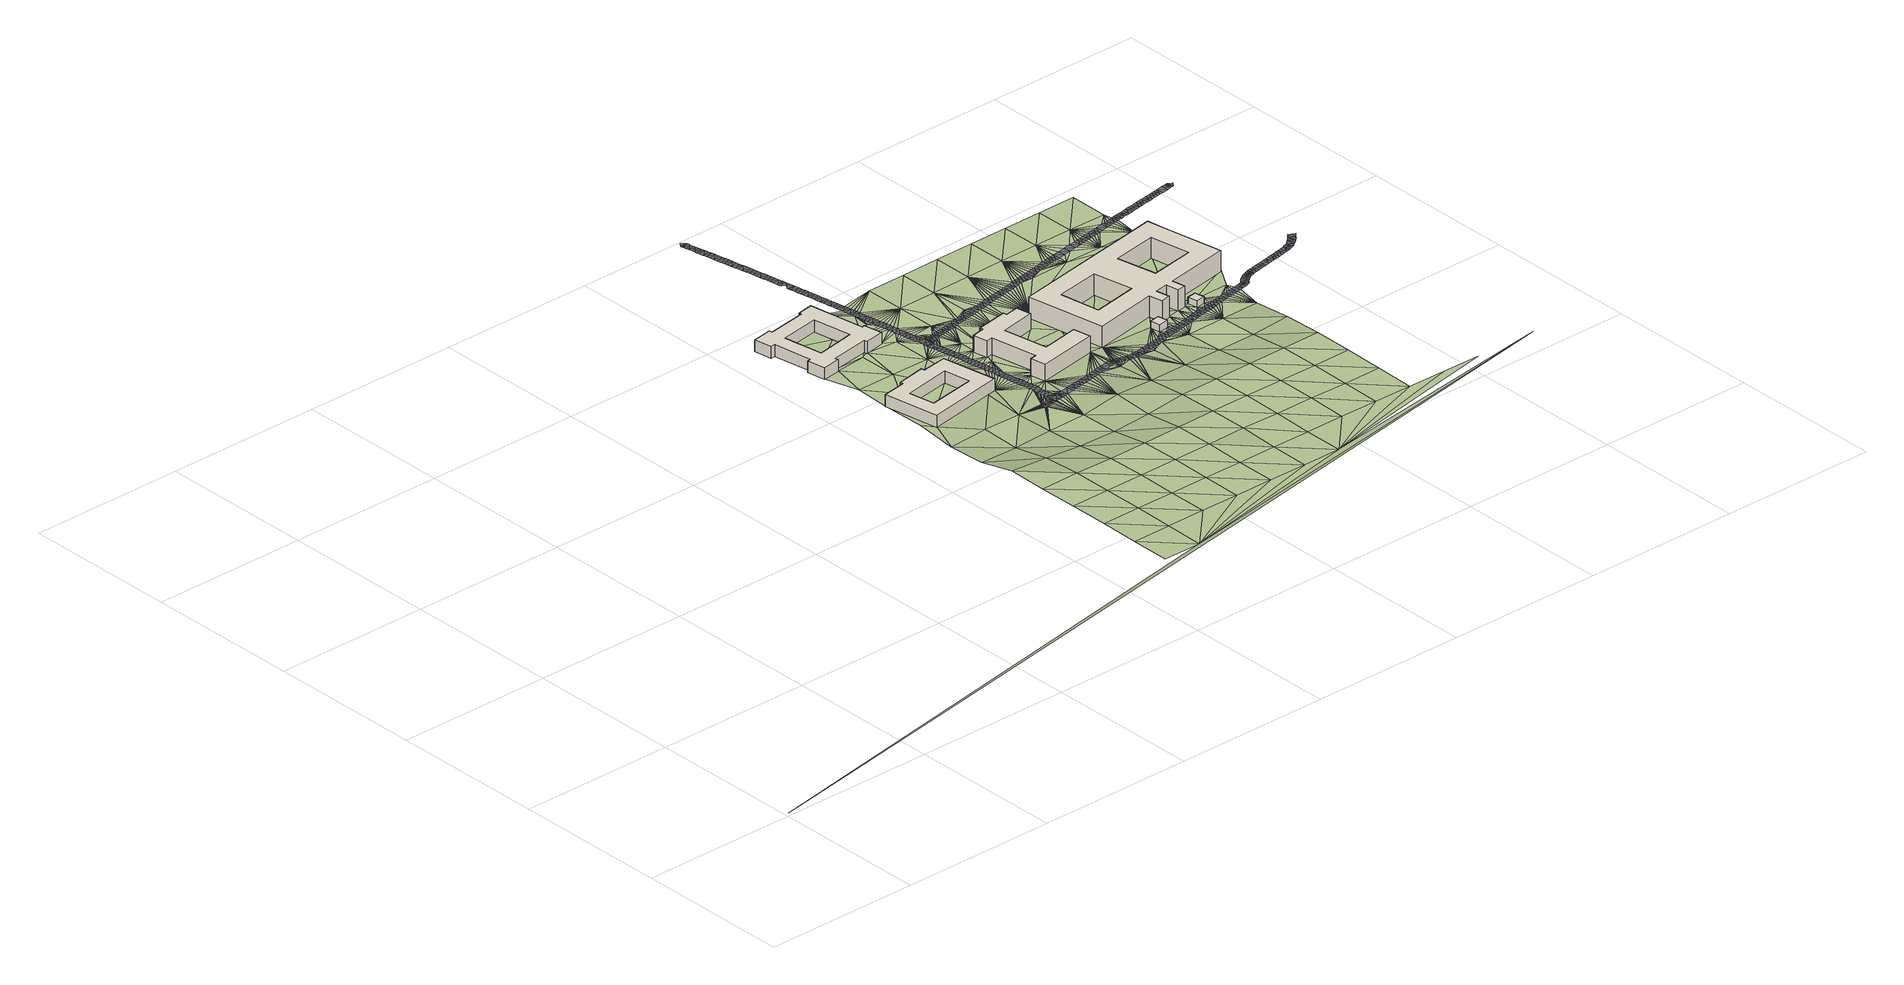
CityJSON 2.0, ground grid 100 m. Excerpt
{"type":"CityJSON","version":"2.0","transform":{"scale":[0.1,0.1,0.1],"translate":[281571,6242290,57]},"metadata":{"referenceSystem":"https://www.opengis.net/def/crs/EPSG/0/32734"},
"CityObjects":{
"building1":{"type":"Building","attributes":{"osm_address":"Post Graduate Residence Bellville 7530 Cape Town","osm_building":"dormitory","osm_building:levels":"2","osm_residential":"university","osm_type":"multipolygon","ground_height":60.79,"building_height":6.9,"roof_height":67.69,"plus_code":"4FRW3J8R+39J"},"geometry":[{"type":"Solid","lod":"1","boundaries":[[[[0,1,2,3]],[[1,4,5,2]],[[4,6,7,5]],[[6,8,9,7]],[[8,10,11,9]],[[10,12,13,11]],[[12,14,15,13]],[[14,0,3,15]],[[16,17,18,19]],[[17,20,21,18]],[[20,22,23,21]],[[22,16,19,23]],[[3,2,5,7,9,11,13,15],[19,18,21,23]],[[14,12,10,8,6,4,1,0],[22,20,17,16]]]]}]},
"building2":{"type":"Building","attributes":{"osm_address":"Heros House Residence Bellville 7530 Cape Town","osm_building":"dormitory","osm_building:levels":"2","osm_residential":"university","osm_type":"multipolygon","ground_height":61.1,"building_height":6.9,"roof_height":68,"plus_code":"4FRW3J8R+97Q"},"geometry":[{"type":"Solid","lod":"1","boundaries":[[[[24,25,26,27]],[[25,28,29,26]],[[28,30,31,29]],[[30,32,33,31]],[[32,34,35,33]],[[34,36,37,35]],[[36,38,39,37]],[[38,40,41,39]],[[40,42,43,41]],[[42,44,45,43]],[[44,46,47,45]],[[46,48,49,47]],[[48,50,51,49]],[[50,52,53,51]],[[52,54,55,53]],[[54,56,57,55]],[[56,58,59,57]],[[58,24,27,59]],[[60,61,62,63]],[[61,64,65,62]],[[64,66,67,65]],[[66,60,63,67]],[[27,26,29,31,33,35,37,39,41,43,45,47,49,51,53,55,57,59],[63,62,65,67]],[[58,56,54,52,50,48,46,44,42,40,38,36,34,32,30,28,25,24],[66,64,61,60]]]]}]},
"building3":{"type":"Building","attributes":{"osm_address":"Anglo Residence Bellville 7530 Cape Town","osm_building":"dormitory","osm_building:levels":"3","osm_residential":"university","ground_height":60.95,"building_height":9.7,"roof_height":70.65,"plus_code":"4FRW3J8R+3GW"},"geometry":[{"type":"Solid","lod":"1","boundaries":[[[[68,69,70,71]],[[69,72,73,70]],[[72,74,75,73]],[[74,76,77,75]],[[76,78,79,77]],[[78,80,81,79]],[[80,82,83,81]],[[82,84,85,83]],[[84,86,87,85]],[[86,88,89,87]],[[88,90,91,89]],[[90,92,93,91]],[[92,94,95,93]],[[94,96,97,95]],[[96,98,99,97]],[[98,68,71,99]],[[71,70,73,75,77,79,81,83,85,87,89,91,93,95,97,99]],[[98,96,94,92,90,88,86,84,82,80,78,76,74,72,69,68]]]]}]},
"building4":{"type":"Building","attributes":{"osm_building":"yes","osm_building:levels":"1","ground_height":61.16,"building_height":4.1,"roof_height":65.26,"plus_code":"4FRW3J7R+XVM"},"geometry":[{"type":"Solid","lod":"1","boundaries":[[[[100,101,102,103]],[[101,104,105,102]],[[104,106,107,105]],[[106,100,103,107]],[[103,102,105,107]],[[106,104,101,100]]]]}]},
"building5":{"type":"Building","attributes":{"osm_address":"Freedom Square Residence Bellville 7530 Cape Town","osm_building":"dormitory","osm_building:levels":"4","osm_residential":"university","osm_type":"multipolygon","ground_height":61.73,"building_height":12.5,"roof_height":74.23,"plus_code":"4FRW3J8R+4WF"},"geometry":[{"type":"Solid","lod":"1","boundaries":[[[[108,109,110,111]],[[109,112,113,110]],[[112,114,115,113]],[[114,116,117,115]],[[116,118,119,117]],[[118,120,121,119]],[[120,122,123,121]],[[122,124,125,123]],[[124,126,127,125]],[[126,128,129,127]],[[128,130,131,129]],[[130,132,133,131]],[[132,108,111,133]],[[134,135,136,137]],[[135,138,139,136]],[[138,140,141,139]],[[140,134,137,141]],[[142,143,144,145]],[[143,146,147,144]],[[146,148,149,147]],[[148,142,145,149]],[[111,110,113,115,117,119,121,123,125,127,129,131,133],[137,136,139,141],[145,144,147,149]],[[132,130,128,126,124,122,120,118,116,114,112,109,108],[140,138,135,134],[148,146,143,142]]]]}]},
"building6":{"type":"Building","attributes":{"osm_building":"yes","osm_building:levels":"1","ground_height":61.37,"building_height":4.1,"roof_height":65.47,"plus_code":"4FRW3J8V+222"},"geometry":[{"type":"Solid","lod":"1","boundaries":[[[[150,151,152,153]],[[151,154,155,152]],[[154,156,157,155]],[[156,150,153,157]],[[153,152,155,157]],[[156,154,151,150]]]]}]},
"terrain1":{"type":"TINRelief","geometry":[{"type":"CompositeSurface","lod":"1","boundaries":[[[158,159,160]],[[161,162,158]],[[163,164,161]],[[163,161,158]],[[164,165,166]],[[165,164,163]],[[166,167,168]],[[167,166,165]],[[163,158,169]],[[170,171,168]],[[163,169,165]],[[170,168,167]],[[172,171,173]],[[167,165,174]],[[173,171,170]],[[174,165,169]],[[158,175,169]],[[176,177,172]],[[170,167,178]],[[179,177,180]],[[176,172,173]],[[178,167,174]],[[179,180,181]],[[180,177,182]],[[170,183,173]],[[182,177,176]],[[174,169,175]],[[170,178,183]],[[175,158,184]],[[185,176,173]],[[186,178,174]],[[187,181,188]],[[173,183,185]],[[189,188,181]],[[186,174,175]],[[190,191,187]],[[178,192,183]],[[176,193,182]],[[182,194,180]],[[176,185,195]],[[196,187,188]],[[178,186,192]],[[197,198,199]],[[190,187,196]],[[158,200,184]],[[193,176,195]],[[201,185,183]],[[186,175,184]],[[192,201,183]],[[202,190,203]],[[204,205,206]],[[207,196,188]],[[6,180,194]],[[197,22,198]],[[193,194,182]],[[185,208,195]],[[196,203,190]],[[209,210,211]],[[212,192,186]],[[208,185,201]],[[202,203,213]],[[186,184,212]],[[214,193,195]],[[200,158,215]],[[209,211,216]],[[196,217,203]],[[192,218,201]],[[210,209,219]],[[220,214,195]],[[221,220,195]],[[222,221,195]],[[208,223,195]],[[224,222,195]],[[225,224,195]],[[226,207,227]],[[228,225,195]],[[193,6,194]],[[228,195,229]],[[230,196,207]],[[195,223,229]],[[193,231,232]],[[193,233,231]],[[234,193,232]],[[193,235,233]],[[236,235,193]],[[234,237,193]],[[193,214,236]],[[238,193,237]],[[193,238,239]],[[218,192,212]],[[240,193,239]],[[217,213,203]],[[193,240,241]],[[193,241,242]],[[193,242,243]],[[193,243,244]],[[193,244,245]],[[193,245,246]],[[193,246,247]],[[247,248,193]],[[196,230,217]],[[193,249,6]],[[201,250,208]],[[248,251,193]],[[209,216,219]],[[230,207,226]],[[223,252,229]],[[212,184,200]],[[223,253,252]],[[223,254,253]],[[255,254,223]],[[250,201,218]],[[223,256,255]],[[251,249,193]],[[257,256,223]],[[258,251,248]],[[259,260,258]],[[261,262,259]],[[257,223,263]],[[262,261,264]],[[223,265,263]],[[266,267,264]],[[268,226,6]],[[208,269,223]],[[270,265,223]],[[230,271,217]],[[272,217,271]],[[273,267,266]],[[274,6,249]],[[259,262,260]],[[275,270,223]],[[260,251,258]],[[276,6,274]],[[6,276,277]],[[262,264,267]],[[6,277,278]],[[279,273,280]],[[6,278,281]],[[6,281,282]],[[283,218,212]],[[282,284,6]],[[267,273,279]],[[284,285,6]],[[286,287,280]],[[288,6,285]],[[280,287,279]],[[289,6,288]],[[286,290,287]],[[269,208,250]],[[291,6,289]],[[292,275,223]],[[291,293,6]],[[293,268,6]],[[230,226,294]],[[295,292,223]],[[226,268,296]],[[226,296,297]],[[212,200,283]],[[226,297,298]],[[298,299,226]],[[300,226,299]],[[301,295,223]],[[302,226,300]],[[302,303,226]],[[226,303,304]],[[304,305,226]],[[305,294,226]],[[306,307,308]],[[309,310,311]],[[312,310,309]],[[271,230,313]],[[314,308,272]],[[294,315,230]],[[230,315,316]],[[317,312,309]],[[230,316,318]],[[319,230,318]],[[319,320,230]],[[218,321,250]],[[322,323,312]],[[271,324,272]],[[320,325,230]],[[323,322,326]],[[327,230,325]],[[301,223,328]],[[313,230,327]],[[312,317,322]],[[329,330,307]],[[328,223,269]],[[331,332,333]],[[332,334,333]],[[90,335,326]],[[336,335,90]],[[90,337,336]],[[337,90,338]],[[324,339,272]],[[326,322,90]],[[338,88,340]],[[314,272,339]],[[271,313,341]],[[88,331,340]],[[283,321,218]],[[271,341,342]],[[343,271,342]],[[332,331,88]],[[306,308,344]],[[307,306,329]],[[343,345,271]],[[308,314,346]],[[88,347,334]],[[334,332,88]],[[345,348,271]],[[346,349,308]],[[88,350,347]],[[348,351,271]],[[344,308,349]],[[271,351,352]],[[271,352,324]],[[353,354,355]],[[356,355,354]],[[88,338,90]],[[357,356,354]],[[358,357,354]],[[350,86,359]],[[354,360,358]],[[359,86,353]],[[354,361,360]],[[322,362,90]],[[330,329,363]],[[330,363,364]],[[365,301,328]],[[330,364,366]],[[367,368,361]],[[250,369,269]],[[370,330,366]],[[367,371,368]],[[371,367,372]],[[350,88,86]],[[354,353,86]],[[373,372,374]],[[375,306,344]],[[376,90,362]],[[377,373,374]],[[375,378,306]],[[374,379,377]],[[354,367,361]],[[306,378,380]],[[374,381,379]],[[380,382,306]],[[383,306,382]],[[384,385,386]],[[386,387,388]],[[383,389,306]],[[365,328,390]],[[329,306,389]],[[388,384,386]],[[283,200,215]],[[387,391,392]],[[393,394,395]],[[396,90,376]],[[397,398,381]],[[399,400,391]],[[393,395,401]],[[402,398,397]],[[387,392,388]],[[372,367,374]],[[397,403,402]],[[321,369,250]],[[403,397,404]],[[405,406,393]],[[397,399,404]],[[405,393,401]],[[390,328,407]],[[400,392,391]],[[408,406,409]],[[410,90,396]],[[374,397,381]],[[405,409,406]],[[411,412,408]],[[400,399,413]],[[367,354,414]],[[86,414,354]],[[407,328,415]],[[90,410,416]],[[413,399,397]],[[408,409,411]],[[417,328,269]],[[418,90,416]],[[419,415,328]],[[420,421,412]],[[420,422,421]],[[420,423,422]],[[423,420,424]],[[420,425,424]],[[426,413,397]],[[427,90,418]],[[412,411,420]],[[415,419,428]],[[429,321,283]],[[328,430,419]],[[374,431,397]],[[397,432,426]],[[369,417,269]],[[427,433,90]],[[434,428,419]],[[435,436,425]],[[435,437,436]],[[438,437,435]],[[439,432,397]],[[440,420,411]],[[441,438,435]],[[328,442,430]],[[431,374,443]],[[435,444,441]],[[444,435,445]],[[446,445,435]],[[446,435,447]],[[419,430,434]],[[448,447,435]],[[429,283,215]],[[449,448,435]],[[420,440,450]],[[451,439,397]],[[449,435,452]],[[442,328,453]],[[420,450,454]],[[397,455,451]],[[425,420,435]],[[456,453,328]],[[457,397,431]],[[452,458,459]],[[420,454,460]],[[397,461,455]],[[462,459,458]],[[462,458,463]],[[458,464,463]],[[464,458,465]],[[465,458,466]],[[369,321,467]],[[468,420,460]],[[461,397,457]],[[469,328,417]],[[469,456,328]],[[468,470,420]],[[471,90,433]],[[472,420,470]],[[467,321,429]],[[431,473,457]],[[474,475,476]],[[458,452,435]],[[477,420,472]],[[478,420,477]],[[435,420,479]],[[480,417,369]],[[473,431,481]],[[478,479,420]],[[482,456,469]],[[483,471,433]],[[471,483,484]],[[480,369,467]],[[475,485,476]],[[481,431,486]],[[487,473,481]],[[484,488,471]],[[482,489,490]],[[429,215,491]],[[158,160,215]],[[489,482,469]],[[487,481,492]],[[493,474,476]],[[494,471,488]],[[495,490,489]],[[481,496,492]],[[497,469,417]],[[471,494,498]],[[496,481,499]],[[489,500,495]],[[501,435,479]],[[429,491,467]],[[499,481,502]],[[471,498,503]],[[497,417,480]],[[504,505,506]],[[489,507,500]],[[502,481,508]],[[509,489,469]],[[479,505,501]],[[510,507,489]],[[435,511,458]],[[504,506,512]],[[503,513,471]],[[508,481,514]],[[489,515,510]],[[516,515,489]],[[481,486,517]],[[518,471,513]],[[471,518,519]],[[504,512,520]],[[471,519,521]],[[517,486,522]],[[523,516,489]],[[524,514,481]],[[476,485,525]],[[489,526,523]],[[493,476,525]],[[527,504,520]],[[528,509,469]],[[501,505,504]],[[529,524,481]],[[526,489,530]],[[481,517,529]],[[531,485,471]],[[480,467,532]],[[528,469,533]],[[527,534,504]],[[530,489,535]],[[521,114,471]],[[489,509,535]],[[521,536,114]],[[537,469,497]],[[538,533,469]],[[114,536,539]],[[501,511,435]],[[539,540,114]],[[540,541,114]],[[114,531,471]],[[541,542,114]],[[543,504,534]],[[537,538,469]],[[114,542,544]],[[532,467,491]],[[531,525,485]],[[545,504,543]],[[546,114,544]],[[215,547,491]],[[501,504,545]],[[517,548,529]],[[546,549,114]],[[114,525,531]],[[493,550,517]],[[548,517,551]],[[549,552,114]],[[497,480,553]],[[493,525,550]],[[554,501,545]],[[555,551,517]],[[552,556,114]],[[114,550,525]],[[537,557,538]],[[558,501,554]],[[552,559,556]],[[556,560,114]],[[537,561,557]],[[562,555,517]],[[517,550,562]],[[553,480,532]],[[558,563,501]],[[564,561,537]],[[560,565,114]],[[566,114,565]],[[555,562,567]],[[537,568,564]],[[564,568,569]],[[566,570,114]],[[537,497,571]],[[568,572,569]],[[567,562,573]],[[574,114,570]],[[572,568,575]],[[532,491,547]],[[562,576,573]],[[501,563,577]],[[571,497,553]],[[578,575,568]],[[579,576,562]],[[568,537,580]],[[501,581,511]],[[568,582,578]],[[547,215,583]],[[562,584,579]],[[577,563,585]],[[568,586,582]],[[114,574,587]],[[584,562,588]],[[577,585,589]],[[590,586,568]],[[588,562,591]],[[592,577,589]],[[553,532,593]],[[568,580,590]],[[594,537,571]],[[595,591,562]],[[580,537,594]],[[581,501,577]],[[596,597,598]],[[592,599,577]],[[562,600,595]],[[599,601,577]],[[532,547,593]],[[587,574,602]],[[603,600,562]],[[601,604,577]],[[587,602,605]],[[562,606,603]],[[607,114,587]],[[608,577,604]],[[587,605,609]],[[553,610,571]],[[611,606,562]],[[608,612,577]],[[609,613,587]],[[612,614,577]],[[615,597,596]],[[104,613,616]],[[617,618,580]],[[553,593,610]],[[619,611,562]],[[577,614,620]],[[587,613,104]],[[594,617,580]],[[616,621,104]],[[617,622,618]],[[623,598,597]],[[583,215,624]],[[625,104,621]],[[617,626,622]],[[627,594,571]],[[628,626,617]],[[629,104,625]],[[617,630,628]],[[593,547,583]],[[629,625,631]],[[632,577,620]],[[610,627,571]],[[617,633,630]],[[631,634,629]],[[587,635,607]],[[636,611,619]],[[577,637,581]],[[617,638,633]],[[634,639,629]],[[635,629,640]],[[623,597,615]],[[641,632,620]],[[640,629,639]],[[642,619,562]],[[636,619,643]],[[644,638,617]],[[594,645,617]],[[607,635,640]],[[632,641,646]],[[647,643,619]],[[648,644,617]],[[639,649,640]],[[632,646,650]],[[651,562,550]],[[652,610,593]],[[653,647,619]],[[648,617,654]],[[627,645,594]],[[649,655,640]],[[637,577,632]],[[632,650,656]],[[657,654,617]],[[619,658,653]],[[655,649,659]],[[656,660,632]],[[652,593,583]],[[661,658,619]],[[215,662,624]],[[663,655,659]],[[632,660,664]],[[665,661,619]],[[655,663,666]],[[632,664,667]],[[657,617,668]],[[669,627,610]],[[655,670,671]],[[667,672,632]],[[645,668,617]],[[655,666,670]],[[672,673,632]],[[666,674,670]],[[669,610,652]],[[642,665,619]],[[671,670,675]],[[673,676,632]],[[657,668,677]],[[678,670,674]],[[679,632,676]],[[680,677,668]],[[670,678,681]],[[682,645,627]],[[680,668,683]],[[684,665,642]],[[685,670,681]],[[683,668,686]],[[642,687,684]],[[688,685,681]],[[669,682,627]],[[689,686,668]],[[642,690,687]],[[679,691,632]],[[156,685,688]],[[688,692,156]],[[689,668,693]],[[632,694,637]],[[690,642,695]],[[642,562,651]],[[685,154,696]],[[154,685,156]],[[697,156,692]],[[668,698,693]],[[695,642,699]],[[668,645,700]],[[156,697,701]],[[154,702,696]],[[691,679,703]],[[698,668,704]],[[699,642,705]],[[701,150,156]],[[703,706,691]],[[707,704,668]],[[696,702,151]],[[705,642,708]],[[645,682,700]],[[694,632,691]],[[151,702,154]],[[709,691,706]],[[150,701,710]],[[711,707,668]],[[712,713,714]],[[642,715,708]],[[709,716,691]],[[710,717,150]],[[668,718,711]],[[150,719,151]],[[150,717,719]],[[720,691,716]],[[715,642,721]],[[151,719,722]],[[723,718,668]],[[723,668,700]],[[722,724,151]],[[691,720,725]],[[151,724,726]],[[727,714,713]],[[721,642,728]],[[691,725,729]],[[730,696,151]],[[723,731,718]],[[712,714,732]],[[733,731,723]],[[734,151,726]],[[735,733,723]],[[736,721,728]],[[735,723,737]],[[729,738,691]],[[726,739,734]],[[723,740,737]],[[694,691,741]],[[728,742,736]],[[743,734,739]],[[744,740,723]],[[714,727,732]],[[745,734,743]],[[728,642,651]],[[730,151,734]],[[742,728,746]],[[723,747,744]],[[729,748,738]],[[734,745,749]],[[728,750,746]],[[741,691,738]],[[751,738,748]],[[752,734,749]],[[750,728,753]],[[751,754,738]],[[755,753,728]],[[756,738,754]],[[757,755,728]],[[758,738,756]],[[757,728,759]],[[758,760,738]],[[728,761,759]],[[760,762,738]],[[738,762,763]],[[728,764,761]],[[763,765,738]],[[764,728,651]],[[766,738,765]],[[767,761,764]],[[768,738,766]],[[738,769,741]],[[770,767,764]],[[764,771,770]],[[771,764,772]],[[766,773,768]],[[769,738,768]],[[764,774,772]],[[775,768,773]],[[774,764,776]],[[768,775,777]],[[778,768,777]]]}]},
"road1":{"type":"Road","attributes":{"osm_access":"private","osm_highway":"service","osm_is_in":"Bellville Campus, Cape Peninsula University of Technology, Bellville, Western Cape, South Africa","osm_lanes":"2","osm_maxspeed":"30","osm_name":"Science Way","osm_surface":"asphalt"},"geometry":[{"type":"MultiSurface","lod":"1","boundaries":[[[779,780,781]],[[782,781,780]],[[783,782,784]],[[785,786,784]],[[787,788,789]],[[790,787,791]],[[788,792,789]],[[793,794,795]],[[792,796,797]],[[797,798,793]],[[795,794,785]],[[799,791,800]],[[801,802,803]],[[802,801,804]],[[805,806,807]],[[808,809,810]],[[810,805,811]],[[809,808,812]],[[806,803,807]],[[813,803,802]],[[802,804,780]],[[810,811,808]],[[811,805,807]],[[807,803,813]],[[779,802,780]],[[812,808,814]],[[800,815,799]],[[363,459,364]],[[329,452,363]],[[464,366,364]],[[466,816,370]],[[465,370,464]],[[366,464,370]],[[378,446,380]],[[375,444,378]],[[344,444,375]],[[448,389,383]],[[383,382,448]],[[380,447,382]],[[329,389,452]],[[344,349,441]],[[466,370,465]],[[797,796,798]],[[817,793,798]],[[818,819,820]],[[817,794,793]],[[781,782,783]],[[783,784,786]],[[794,786,785]],[[818,821,815]],[[815,821,822]],[[821,818,820]],[[799,815,822]],[[796,792,788]],[[823,788,787]],[[790,823,787]],[[790,791,799]],[[819,466,820]],[[819,816,466]],[[824,825,826]],[[827,828,829]],[[830,831,829]],[[832,833,834]],[[825,835,826]],[[832,834,826]],[[827,824,828]],[[836,837,838]],[[839,838,840]],[[841,842,840]],[[843,830,844]],[[833,832,845]],[[832,826,835]],[[843,844,837]],[[841,846,847]],[[833,845,848]],[[849,850,851]],[[852,853,848]],[[848,854,852]],[[853,833,848]],[[852,854,855]],[[849,851,856]],[[855,851,850]],[[852,855,850]],[[857,858,859]],[[860,861,862]],[[863,861,864]],[[865,866,867]],[[868,869,858]],[[869,870,867]],[[857,859,860]],[[871,860,862]],[[814,863,864]],[[857,860,871]],[[870,865,867]],[[868,870,869]],[[858,857,868]],[[861,863,862]],[[864,812,814]],[[866,865,872]],[[837,873,843]],[[874,875,876]],[[877,875,878]],[[843,831,830]],[[825,824,827]],[[879,829,831]],[[829,879,827]],[[874,847,846]],[[880,874,876]],[[877,878,866]],[[847,874,880]],[[837,836,873]],[[842,839,840]],[[838,839,836]],[[842,841,847]],[[875,877,876]],[[866,872,877]],[[356,289,355]],[[359,288,285]],[[288,355,289]],[[268,293,358]],[[293,291,357]],[[356,291,289]],[[284,350,285]],[[278,333,281]],[[340,277,276]],[[277,331,278]],[[347,284,282]],[[293,357,358]],[[357,291,356]],[[334,282,281]],[[276,274,338]],[[268,358,360]],[[300,299,372]],[[298,297,368]],[[361,297,296]],[[377,304,303]],[[302,300,373]],[[373,303,302]],[[298,371,299]],[[371,372,299]],[[361,368,297]],[[296,360,361]],[[377,379,304]],[[373,377,303]],[[300,372,373]],[[371,298,368]],[[296,268,360]],[[304,379,305]],[[310,279,287]],[[287,290,311]],[[326,262,267]],[[323,267,279]],[[279,312,323]],[[323,326,267]],[[290,881,311]],[[312,279,310]],[[287,311,310]],[[282,334,347]],[[249,251,336]],[[335,251,260]],[[347,350,284]],[[288,353,355]],[[353,288,359]],[[359,285,350]],[[337,274,249]],[[338,274,337]],[[335,336,251]],[[260,326,335]],[[281,333,334]],[[340,331,277]],[[338,340,276]],[[333,278,331]],[[336,337,249]],[[260,262,326]],[[351,422,352]],[[408,345,343]],[[421,348,345]],[[339,324,425]],[[352,424,324]],[[425,324,424]],[[422,351,348]],[[327,882,313]],[[325,386,327]],[[406,342,341]],[[341,313,882]],[[343,342,408]],[[325,320,387]],[[339,425,436]],[[389,448,449]],[[452,389,449]],[[346,314,436]],[[452,459,363]],[[364,463,464]],[[462,463,364]],[[462,364,459]],[[349,346,438]],[[349,438,441]],[[437,438,346]],[[344,441,444]],[[382,447,448]],[[445,446,378]],[[447,380,446]],[[378,444,445]],[[436,437,346]],[[314,339,436]],[[316,403,318]],[[398,315,294]],[[315,402,316]],[[325,387,386]],[[386,385,327]],[[404,319,318]],[[327,385,882]],[[294,305,398]],[[403,404,318]],[[381,398,305]],[[402,315,398]],[[320,391,387]],[[320,399,391]],[[404,399,319]],[[316,402,403]],[[305,379,381]],[[412,421,345]],[[345,408,412]],[[408,342,406]],[[393,406,341]],[[352,423,424]],[[422,348,421]],[[422,423,352]],[[882,394,341]],[[393,341,394]],[[399,320,319]]]}]},
"road2":{"type":"Road","attributes":{"osm_highway":"service","osm_lanes":"2","osm_surface":"asphalt"},"geometry":[{"type":"MultiSurface","lod":"1","boundaries":[[[220,221,214]],[[239,236,221]],[[233,237,231]],[[236,214,221]],[[236,239,235]],[[235,237,233]],[[221,222,224]],[[229,252,253]],[[229,253,254]],[[225,254,255]],[[225,229,254]],[[225,255,221]],[[221,255,261]],[[229,225,228]],[[221,224,225]],[[264,255,256]],[[237,234,232]],[[235,239,237]],[[237,239,238]],[[243,240,245]],[[240,242,241]],[[242,240,243]],[[245,240,239]],[[232,231,237]],[[248,245,261]],[[245,247,246]],[[247,245,248]],[[244,243,245]],[[258,248,259]],[[259,248,261]],[[239,261,245]],[[221,261,239]],[[264,261,255]],[[264,257,266]],[[264,256,257]],[[263,273,266]],[[265,270,280]],[[263,265,280]],[[273,263,280]],[[270,286,280]],[[286,270,290]],[[881,290,270]],[[275,881,270]],[[263,266,257]],[[275,292,881]],[[292,295,317]],[[317,295,301]],[[317,301,322]],[[396,390,407]],[[365,390,362]],[[365,362,301]],[[881,292,311]],[[415,396,407]],[[415,428,416]],[[434,418,428]],[[430,418,434]],[[292,309,311]],[[453,483,442]],[[309,292,317]],[[430,442,433]],[[533,538,557]],[[528,533,559]],[[533,557,559]],[[564,560,561]],[[549,535,509]],[[561,559,557]],[[564,569,560]],[[509,528,549]],[[549,530,535]],[[569,572,560]],[[376,362,390]],[[396,376,390]],[[322,301,362]],[[416,410,415]],[[430,433,427]],[[430,427,418]],[[416,428,418]],[[396,415,410]],[[483,456,484]],[[484,456,482]],[[490,488,482]],[[500,498,495]],[[490,495,494]],[[521,507,510]],[[503,500,507]],[[521,510,515]],[[483,433,442]],[[483,453,456]],[[484,482,488]],[[500,503,498]],[[495,498,494]],[[488,490,494]],[[513,507,518]],[[518,507,519]],[[513,503,507]],[[519,507,521]],[[536,521,515]],[[515,541,536]],[[523,544,516]],[[544,523,526]],[[552,528,559]],[[549,528,552]],[[559,561,556]],[[560,572,565]],[[560,556,561]],[[572,566,565]],[[549,526,530]],[[574,578,582]],[[605,586,590]],[[582,586,574]],[[613,580,618]],[[621,622,626]],[[622,616,618]],[[580,609,590]],[[578,566,575]],[[625,626,628]],[[544,526,546]],[[566,578,570]],[[539,536,540]],[[536,541,540]],[[515,542,541]],[[544,542,516]],[[546,526,549]],[[574,586,602]],[[590,609,605]],[[605,602,586]],[[580,613,609]],[[570,578,574]],[[618,616,613]],[[625,621,626]],[[625,630,631]],[[621,616,622]],[[628,630,625]],[[515,516,542]],[[566,572,575]],[[633,631,630]],[[633,638,634]],[[638,644,639]],[[649,644,648]],[[634,638,639]],[[648,659,649]],[[649,639,644]],[[663,659,654]],[[659,648,654]],[[633,634,631]],[[657,677,666]],[[677,680,678]],[[654,657,663]],[[692,686,689]],[[701,693,698]],[[689,693,692]],[[683,686,688]],[[678,680,683]],[[710,698,704]],[[663,657,666]],[[681,678,683]],[[678,674,677]],[[688,686,692]],[[693,701,697]],[[697,692,693]],[[688,681,683]],[[674,666,677]],[[710,704,717]],[[710,701,698]],[[722,711,718]],[[707,711,719]],[[724,718,731]],[[717,707,719]],[[718,724,722]],[[719,711,722]],[[733,726,724]],[[724,731,733]],[[704,707,717]],[[735,739,726]],[[740,743,737]],[[735,737,739]],[[747,749,744]],[[883,884,885]],[[752,747,885]],[[745,740,744]],[[886,884,883]],[[887,884,888]],[[889,890,891]],[[887,890,892]],[[886,888,884]],[[891,893,889]],[[739,737,743]],[[749,745,744]],[[752,749,747]],[[894,752,885]],[[887,892,895]],[[895,884,887]],[[894,885,884]],[[745,743,740]],[[889,896,892]],[[897,898,899]],[[892,896,897]],[[897,896,898]],[[900,901,902]],[[898,902,901]],[[903,904,905]],[[900,904,906]],[[903,905,907]],[[892,890,889]],[[889,893,908]],[[735,726,733]],[[909,899,910]],[[910,899,898]],[[898,901,911]],[[912,913,900]],[[913,912,914]],[[912,900,906]],[[913,901,900]],[[910,898,911]],[[907,915,903]],[[916,917,918]],[[919,920,918]],[[921,922,923]],[[919,923,920]],[[924,925,926]],[[927,921,925]],[[928,926,929]],[[903,906,904]],[[907,917,915]],[[915,917,930]],[[931,932,930]],[[931,930,917]],[[916,918,920]],[[921,927,922]],[[922,920,923]],[[925,924,927]],[[917,916,931]],[[926,933,924]],[[934,928,935]],[[936,934,935]],[[928,933,926]],[[935,937,936]],[[929,935,928]],[[937,938,939]],[[938,940,941]],[[942,940,943]],[[939,938,941]],[[942,944,945]],[[942,941,940]],[[946,945,944]],[[944,942,943]],[[937,939,936]],[[946,947,948]],[[946,948,949]],[[950,946,949]],[[951,952,953]],[[954,955,953]],[[953,955,951]],[[955,950,951]],[[947,946,944]],[[956,954,957]],[[946,950,958]],[[954,959,955]],[[955,958,950]],[[957,960,956]],[[959,954,956]],[[961,962,956]],[[963,964,965]],[[962,961,965]],[[960,961,956]],[[966,967,965]],[[964,963,968]],[[963,965,967]],[[968,963,969]],[[964,968,970]],[[969,971,968]],[[966,965,961]]]}]},
"road3":{"type":"Road","attributes":{"osm_access":"private","osm_highway":"service","osm_is_in":"Bellville Campus, Cape Peninsula University of Technology, Bellville, Western Cape, South Africa","osm_lanes":"2","osm_maxspeed":"20","osm_name":"Mechanical Way","osm_source":"City of Cape Town","osm_surface":"asphalt"},"geometry":[{"type":"MultiSurface","lod":"1","boundaries":[[[384,394,385]],[[385,394,882]],[[388,395,384]],[[409,392,400]],[[413,411,400]],[[450,426,432]],[[450,432,439]],[[413,426,411]],[[388,392,405]],[[460,439,451]],[[388,401,395]],[[401,388,405]],[[392,409,405]],[[409,400,411]],[[394,384,395]],[[426,450,440]],[[440,411,426]],[[439,454,450]],[[439,460,454]],[[470,468,455]],[[455,468,460]],[[455,461,470]],[[460,451,455]],[[477,457,473]],[[472,470,457]],[[492,479,487]],[[496,479,492]],[[473,487,477]],[[512,499,502]],[[508,512,502]],[[520,508,514]],[[512,508,520]],[[496,499,506]],[[527,514,524]],[[487,478,477]],[[477,472,457]],[[496,506,505]],[[505,479,496]],[[487,479,478]],[[554,548,551]],[[545,529,548]],[[567,558,555]],[[551,555,558]],[[585,567,573]],[[589,573,576]],[[512,506,499]],[[529,534,524]],[[457,470,461]],[[534,527,524]],[[543,534,529]],[[545,543,529]],[[545,548,554]],[[520,514,527]],[[592,579,584]],[[573,589,585]],[[567,563,558]],[[604,588,591]],[[563,567,585]],[[584,588,601]],[[558,554,551]],[[589,576,579]],[[589,579,592]],[[592,584,599]],[[601,599,584]],[[601,588,604]],[[604,591,595]],[[608,595,600]],[[612,608,600]],[[606,620,603]],[[600,603,612]],[[611,641,606]],[[595,608,604]],[[656,643,647]],[[646,611,636]],[[653,658,660]],[[664,658,661]],[[653,660,647]],[[650,636,643]],[[672,661,665]],[[603,620,614]],[[614,612,603]],[[636,650,646]],[[646,641,611]],[[606,641,620]],[[647,660,656]],[[656,650,643]],[[658,664,660]],[[661,667,664]],[[667,661,672]],[[672,665,673]],[[684,673,665]],[[687,673,684]],[[676,687,690]],[[687,676,673]],[[676,690,679]],[[679,695,703]],[[695,679,690]],[[699,705,709]],[[703,695,706]],[[708,715,716]],[[720,715,721]],[[708,716,705]],[[699,706,695]],[[725,721,736]],[[705,716,709]],[[720,716,715]],[[725,720,721]],[[725,736,729]],[[709,706,699]],[[742,746,751]],[[746,750,754]],[[751,748,742]],[[753,756,754]],[[751,746,754]],[[754,750,753]],[[742,748,729]],[[742,729,736]],[[758,756,755]],[[757,760,755]],[[765,761,767]],[[763,759,761]],[[757,759,760]],[[766,765,770]],[[770,765,767]],[[773,770,771]],[[755,760,758]],[[772,773,771]],[[759,762,760]],[[762,759,763]],[[763,761,765]],[[775,772,774]],[[972,776,973]],[[974,972,973]],[[975,976,977]],[[975,977,978]],[[976,979,974]],[[776,778,774]],[[980,978,981]],[[755,756,753]],[[775,773,772]],[[777,775,774]],[[774,778,777]],[[766,770,773]],[[982,976,975]],[[983,984,985]],[[974,979,972]],[[986,987,988]],[[979,976,982]],[[983,987,989]],[[972,778,776]],[[980,981,985]],[[978,990,975]],[[990,978,980]],[[985,984,980]],[[989,987,991]],[[984,983,989]],[[986,991,987]],[[986,988,992]],[[993,994,995]],[[992,994,993]],[[996,997,998]],[[995,998,993]],[[999,1000,996]],[[994,992,988]],[[1001,1002,1003]],[[1004,1003,1005]],[[1006,1007,1008]],[[1007,1009,1010]],[[1006,1004,1005]],[[1011,999,1002]],[[1012,1009,1013]],[[993,998,1014]],[[997,996,1000]],[[1011,1000,999]],[[1004,1001,1003]],[[1011,1002,1001]],[[997,1014,998]],[[1007,1015,1008]],[[1008,1004,1006]],[[1007,1010,1015]],[[1010,1009,1012]],[[1013,1016,1012]]]}]}
},
"vertices":[
[3473,2927,32],[3320,2903,32],[3320,2903,107],[3473,2927,107],[3378,2547,32],[3378,2547,107],[3879,2632,32],[3879,2632,107],[3819,2982,32],[3819,2982,107],[3658,2958,32],[3658,2958,107],[3655,2979,32],[3655,2979,107],[3469,2947,32],[3469,2947,107],[3458,2658,32],[3430,2824,32],[3430,2824,107],[3458,2658,107],[3732,2873,32],[3732,2873,107],[3760,2707,32],[3760,2707,107],
[3713,3527,36],[3657,3883,36],[3657,3883,110],[3713,3527,110],[3556,3868,36],[3556,3868,110],[3558,3852,36],[3558,3852,110],[3311,3813,36],[3311,3813,110],[3307,3834,36],[3307,3834,110],[3182,3814,36],[3182,3814,110],[3201,3698,36],[3201,3698,110],[3229,3702,36],[3229,3702,110],[3268,3455,36],[3268,3455,110],[3246,3452,36],[3246,3452,110],[3265,3333,36],[3265,3333,110],[3380,3351,36],[3380,3351,110],[3376,3371,36],[3376,3371,110],[3622,3409,36],[3622,3409,110],[3625,3390,36],[3625,3390,110],[3751,3410,36],[3751,3410,110],[3731,3530,36],[3731,3530,110],[3359,3467,36],[3318,3716,36],[3318,3716,110],[3359,3467,110],[3566,3756,36],[3566,3756,110],[3606,3510,36],[3606,3510,110],
[4461,2985,32],[4444,3082,32],[4444,3082,137],[4461,2985,137],[4358,3067,32],[4358,3067,137],[4354,3090,32],[4354,3090,137],[4151,3055,32],[4151,3055,137],[4154,3034,32],[4154,3034,137],[4072,3020,32],[4072,3020,137],[4088,2925,32],[4088,2925,137],[4128,2932,32],[4128,2932,137],[4180,2631,32],[4180,2631,137],[4136,2624,32],[4136,2624,137],[4154,2524,32],[4154,2524,137],[4541,2590,32],[4541,2590,137],[4522,2703,32],[4522,2703,137],[4283,2662,32],[4283,2662,137],[4235,2946,32],[4235,2946,137],
[5019,2569,37],[4956,2559,37],[4956,2559,83],[5019,2569,83],[4966,2494,37],[4966,2494,83],[5030,2504,37],[5030,2504,83],
[5582,3136,37],[5561,3258,37],[5561,3258,172],[5582,3136,172],[4533,3084,37],[4533,3084,172],[4620,2578,37],[4620,2578,172],[5030,2652,37],[5030,2652,172],[5046,2566,37],[5046,2566,172],[5109,2577,37],[5109,2577,172],[5093,2663,37],[5093,2663,172],[5175,2676,37],[5175,2676,172],[5190,2595,37],[5190,2595,172],[5245,2604,37],[5245,2604,172],[5230,2686,37],[5230,2686,172],[5647,2757,37],[5647,2757,172],[4963,3028,37],[5009,2774,37],[5009,2774,172],[4963,3028,172],[4722,2724,37],[4722,2724,172],[4681,2981,37],[4681,2981,172],[5458,3115,37],[5502,2858,37],[5502,2858,172],[5458,3115,172],[5218,2811,37],[5218,2811,172],[5170,3065,37],[5170,3065,172],
[5345,2557,44],[5335,2621,44],[5335,2621,85],[5345,2557,85],[5277,2612,44],[5277,2612,85],[5287,2548,44],[5287,2548,85],
[3575,622,59],[10,1,23],[6464,1119,55],[3326,872,63],[3326,622,59],[3575,872,63],[3326,1122,66],[3575,1122,67],[3326,1372,67],[3575,1372,69],[3326,1621,66],[3823,872,63],[3575,1621,70],[3326,1871,71],[3326,2121,16],[3575,1871,57],[3823,1122,66],[4072,872,62],[3575,2121,11],[3326,2371,6],[3823,1372,69],[3326,2620,34],[3378,2547,34],[3320,2903,34],[3575,2371,20],[3823,1621,66],[4320,872,61],[3823,1871,35],[4072,1122,66],[3326,3120,39],[3469,2947,36],[3473,2927,36],[3380,3351,39],[3265,3333,39],[4072,1372,72],[3823,2371,15],[3823,2620,32],[3823,2121,21],[3575,3120,39],[3458,2658,33],[3732,2873,38],[3430,2824,34],[4569,872,60],[4072,1621,67],[3376,3371,39],[3575,3370,39],[3307,3834,40],[3311,3813,40],[3326,3869,40],[3655,2979,36],[4072,1871,31],[3575,3619,41],[3318,3716,39],[3359,3467,39],[4320,1122,64],[3622,3409,39],[3970,2325,24],[4818,872,59],[3606,3510,41],[3625,3390,39],[4320,1372,70],[3566,3756,43],[3971,2324,24],[3973,2322,24],[3975,2321,24],[4072,2121,26],[3976,2320,24],[3978,2319,24],[3819,2982,38],[3658,2958,36],[3980,2318,24],[3983,2318,24],[3823,3120,39],[3966,2333,24],[3965,2335,24],[3967,2331,24],[3965,2337,24],[3967,2329,24],[3969,2327,24],[3965,2339,24],[3965,2342,24],[3965,2344,24],[3966,2346,24],[3967,2348,24],[3968,2350,24],[3969,2352,24],[3970,2353,24],[3971,2355,24],[3973,2356,24],[3975,2358,24],[3977,2359,24],[4037,2521,32],[4320,1621,69],[4041,2497,32],[3985,2317,24],[3987,2317,24],[3989,2317,24],[3991,2318,24],[4008,2321,24],[4024,2324,24],[3979,2360,24],[3981,2360,24],[4045,2474,24],[3983,2361,24],[4049,2450,24],[4040,2327,24],[3999,2364,24],[4057,2331,24],[4016,2367,24],[4053,2426,24],[3984,2832,37],[4320,1871,45],[4064,2332,24],[3823,3370,41],[3751,3410,41],[4032,2371,24],[4033,2545,32],[4090,2337,24],[4029,2569,32],[4025,2593,32],[4021,2617,32],[4057,2402,24],[4049,2374,24],[4017,2641,32],[4013,2665,32],[4569,1122,64],[4009,2689,32],[4005,2713,32],[4055,2375,24],[4059,2389,24],[4001,2737,32],[3997,2761,37],[4061,2376,24],[3993,2784,37],[4123,2342,24],[3989,2808,37],[3944,3071,39],[4137,2345,24],[3980,2856,37],[3976,2880,37],[3972,2904,37],[3968,2928,37],[3964,2952,37],[4160,2349,24],[3960,2976,37],[3956,3000,40],[3952,3024,40],[3948,3048,40],[3823,3619,43],[3713,3527,43],[3731,3530,43],[4116,2386,24],[4103,2395,24],[4104,2384,24],[4101,2409,24],[3913,3254,41],[3874,3491,41],[3940,3095,39],[3936,3119,39],[4129,2388,24],[3932,3143,39],[3928,3167,39],[3924,3189,39],[4569,1372,75],[4153,2392,24],[4097,2433,24],[3882,3445,41],[3920,3210,39],[4093,2457,24],[3918,3222,39],[4320,2121,58],[3835,3724,43],[3657,3883,43],[4068,2600,32],[4072,2620,32],[4064,2624,32],[4060,2648,32],[4089,2481,24],[4085,2505,32],[4081,2529,32],[4076,2553,32],[3878,3468,41],[4072,2577,32],[3907,3288,41],[3905,3303,41],[3901,3327,41],[3862,3561,43],[3897,3352,41],[3870,3514,43],[4056,2672,32],[3893,3375,41],[3866,3538,43],[4052,2696,32],[3889,3398,41],[3885,3421,41],[4044,2744,32],[4072,2870,37],[4040,2768,37],[4036,2792,37],[4032,2816,37],[4028,2840,37],[4048,2720,32],[4024,2864,37],[4020,2887,37],[4201,2400,26],[3832,3743,43],[3829,3761,45],[4208,2356,26],[3826,3784,45],[4088,2925,37],[4016,2911,37],[4569,1621,73],[3822,3806,45],[4012,2935,37],[4008,2959,37],[4004,2983,37],[4072,3020,40],[3858,3584,43],[4224,2404,26],[4000,3007,40],[3855,3607,43],[3995,3031,40],[3851,3631,43],[3991,3055,40],[3847,3654,43],[3843,3677,43],[3965,3240,40],[3960,3239,40],[3962,3229,40],[3964,3218,40],[3972,3241,40],[3839,3701,43],[4231,2360,26],[3968,3196,40],[3989,3244,40],[3951,3295,44],[3953,3283,44],[3958,3284,44],[4248,2408,26],[4072,3120,40],[3987,3079,40],[3971,3174,40],[4006,3247,44],[3965,3285,44],[3983,3103,40],[3979,3127,40],[3975,3151,40],[3981,3288,44],[3948,3310,44],[4255,2364,26],[3944,3334,41],[3998,3291,44],[4272,2411,26],[4015,3293,44],[3940,3359,41],[4022,3250,44],[4128,2932,37],[4279,2368,26],[4295,2415,26],[4569,1871,68],[4319,2419,26],[4320,2371,26],[4072,3370,44],[3937,3382,41],[3933,3405,41],[3929,3429,41],[3925,3452,41],[3921,3475,41],[4039,3253,44],[4343,2423,26],[4303,2372,26],[4818,1122,63],[4350,2380,26],[4151,3055,40],[4060,3257,44],[4367,2427,26],[4326,2376,26],[4072,3619,45],[3917,3498,43],[3913,3522,43],[3910,3545,43],[4081,3260,44],[4032,3296,44],[3906,3568,43],[4374,2384,26],[4154,3034,40],[3902,3591,43],[3898,3615,43],[3894,3638,43],[3890,3661,43],[3887,3684,43],[3883,3708,43],[4052,3300,44],[4101,3264,44],[3879,3731,43],[4397,2388,26],[4073,3304,44],[4122,3267,44],[4421,2391,26],[4163,3274,44],[4072,3869,47],[3876,3750,45],[4094,3307,44],[4142,3271,44],[3873,3768,45],[3873,3769,45],[3869,3791,45],[3865,3813,45],[3862,3836,45],[4818,1372,70],[4114,3311,44],[4569,2121,50],[4135,3314,44],[4541,2590,37],[4156,3318,44],[4184,3278,44],[4235,2946,40],[4283,2662,37],[4320,2870,40],[4176,3321,44],[4197,3325,46],[4218,3329,46],[4818,1621,74],[4320,3120,43],[4445,2395,29],[4390,2431,26],[4414,2435,26],[4522,2703,37],[4354,3090,43],[4204,3282,46],[4438,2439,26],[4569,2371,29],[4469,2399,29],[5066,1122,61],[4225,3285,46],[4461,2985,42],[4461,2443,29],[4492,2403,29],[4246,3289,46],[4818,1871,70],[4485,2447,29],[4266,3292,46],[4540,2411,29],[4320,3619,47],[4287,3296,46],[4533,2454,29],[4320,3370,46],[4238,3332,46],[4259,3336,46],[4561,2414,29],[4311,3300,46],[4656,2390,29],[4572,2414,29],[4320,3869,49],[4279,3339,46],[4556,2458,29],[4335,3304,46],[4583,2414,29],[4595,2410,29],[4444,3082,43],[4558,2458,29],[4561,2458,29],[4303,3343,46],[4574,2458,29],[4358,3067,43],[4610,2405,29],[4359,3308,46],[4569,2870,42],[4631,2398,29],[4327,3348,46],[4678,2387,29],[4383,3313,46],[4652,2391,29],[4569,2620,37],[5066,1372,70],[4701,2384,31],[4351,3352,46],[4654,2391,29],[4587,2458,29],[4818,2121,49],[4703,2384,31],[4589,2457,29],[4591,2457,29],[4593,2457,29],[4608,2452,29],[4375,3356,46],[4623,2447,29],[4399,3360,46],[4644,2440,29],[5315,1122,60],[4406,3317,46],[4664,2434,29],[4533,3084,46],[4430,3321,46],[4685,2431,29],[5066,1621,72],[4423,3364,46],[4454,3325,49],[4721,2429,31],[4706,2384,31],[4447,3368,49],[4705,2428,31],[4738,2430,31],[4724,2385,31],[4569,3120,46],[4470,3373,49],[4742,2386,31],[4760,2434,31],[4783,2438,31],[4478,3329,49],[4818,2371,31],[4744,2386,31],[4807,2442,31],[5066,1871,71],[4767,2390,31],[4502,3334,49],[4830,2446,31],[4791,2394,31],[4526,3338,49],[4569,3619,50],[4814,2398,31],[4550,3342,49],[4908,2414,31],[4569,3869,50],[4838,2402,31],[5563,1122,58],[4574,3346,49],[4494,3377,49],[4861,2406,31],[4956,2559,42],[4597,3350,49],[4518,3381,49],[4885,2410,31],[4621,3354,49],[4542,3385,49],[5315,1372,65],[5066,2121,46],[4645,3359,49],[4722,2724,39],[4818,2870,45],[4681,2981,42],[4566,3389,49],[4669,3363,49],[4590,3394,49],[4854,2450,31],[4693,3367,49],[4614,3398,49],[4877,2454,31],[4717,3371,52],[5030,2652,42],[4638,3402,49],[4901,2458,31],[5315,1621,70],[4741,3375,52],[4662,3406,49],[4924,2462,31],[4685,3410,49],[5009,2774,47],[4948,2466,37],[5066,2371,37],[4932,2418,31],[4818,3370,52],[4709,3414,52],[4971,2470,37],[4955,2422,37],[4963,3028,51],[5812,1122,56],[4995,2474,37],[4979,2426,37],[5315,1871,70],[5002,2430,37],[5030,2504,42],[5026,2434,37],[5018,2478,37],[4818,3619,52],[5049,2438,37],[5042,2482,37],[5019,2569,42],[4765,3379,52],[4818,3869,51],[5073,2443,37],[5065,2486,37],[5046,2566,42],[4733,3419,52],[5066,3370,55],[4789,3384,52],[5096,2447,37],[5315,2121,47],[4757,3423,52],[4812,3388,52],[5120,2451,37],[5089,2490,37],[4781,3427,52],[5561,3258,55],[5563,1372,66],[4836,3392,52],[5143,2455,37],[5109,2577,42],[4805,3431,52],[5166,2459,37],[4860,3396,52],[5112,2494,37],[4829,3435,52],[4884,3400,52],[6060,1122,53],[5136,2498,42],[4853,3440,52],[4908,3405,52],[5159,2502,42],[4876,3444,52],[5315,2371,40],[5563,1621,70],[5190,2595,42],[5093,2663,42],[4900,3448,52],[4924,3452,52],[5182,2506,42],[5175,2676,42],[4948,3456,55],[5190,2463,37],[5206,2510,44],[4972,3460,55],[5213,2467,40],[5229,2514,44],[5563,1871,72],[5237,2471,40],[4932,3409,52],[5245,2604,44],[5260,2475,40],[4956,3413,55],[5253,2518,44],[5284,2479,40],[4980,3417,55],[5066,3619,54],[5276,2522,44],[5307,2483,40],[5066,3869,52],[5003,3421,55],[5230,2686,44],[5300,2526,44],[5331,2487,40],[5027,3425,55],[5563,2121,64],[5323,2530,44],[5315,2620,44],[4996,3465,55],[5354,2491,40],[5050,3429,55],[5019,3469,55],[5378,2495,40],[5073,3433,55],[5042,3473,55],[5347,2534,44],[5401,2499,44],[5170,3065,51],[5218,2811,48],[5315,2870,48],[5119,3441,55],[5066,3477,55],[5370,2538,44],[5425,2503,44],[5394,2542,44],[5112,3484,55],[5166,3449,55],[5417,2546,44],[5563,2371,42],[5441,2550,45],[5158,3492,55],[5464,2554,45],[5502,2858,50],[5315,3370,54],[5205,3500,54],[5647,2757,50],[5448,2507,45],[5458,3115,52],[5472,2511,45],[5563,2620,45],[5495,2515,45],[5212,3457,54],[5519,2519,45],[5315,3619,54],[5488,2558,45],[5542,2523,45],[5315,3869,53],[5259,3465,54],[5511,2562,45],[5566,2527,45],[5535,2566,45],[5282,3469,54],[5589,2531,45],[5251,3508,54],[5558,2570,45],[5305,3473,54],[5274,3512,54],[5582,2574,45],[5328,3477,54],[5298,3516,54],[5351,3481,54],[5321,3520,54],[5375,3485,54],[5344,3524,54],[5398,3489,54],[5367,3528,54],[5421,3493,54],[5390,3532,54],[5413,3536,54],[5563,3370,55],[5437,3540,54],[5483,3548,54],[5444,3497,54],[5563,3619,54],[5563,3869,55],[5491,3505,54],[5514,3509,54],[5537,3513,54],[5506,3552,54],[5560,3517,54],[5529,3556,54],[5580,3520,54],[5553,3560,54],[5573,3563,54],
[3806,4173,46],[3762,4165,46],[3810,4150,46],[3766,4143,46],[3813,4128,46],[3770,4121,46],[3774,4098,46],[3817,4105,46],[3796,3963,45],[3836,3993,45],[3792,3986,45],[3843,3948,45],[3800,3941,45],[3788,4008,46],[3781,4053,46],[3821,4083,46],[3777,4076,46],[3832,4016,46],[3785,4031,46],[3828,4038,46],[3847,3926,45],[3803,3919,45],[3758,4188,46],[3804,4185,46],[3776,4213,46],[3760,4178,46],[3749,4243,46],[3751,4231,46],[3792,4251,47],[3785,4289,47],[3742,4281,47],[3746,4257,47],[3789,4265,47],[3737,4305,47],[3798,4217,46],[3781,4313,47],[3807,3896,45],[3818,3829,45],[3824,4060,46],[3811,3874,45],[3814,3851,45],[3858,3858,45],[3854,3881,45],[3850,3903,45],[3839,3971,45],[3648,4804,46],[3692,4812,46],[3645,4823,46],[3695,4793,46],[3652,4785,46],[3656,4761,46],[3660,4737,46],[3704,4745,48],[3685,4849,46],[3638,4860,46],[3642,4841,46],[3688,4830,46],[3717,4673,48],[3669,4689,46],[3673,4665,46],[3721,4649,48],[3677,4641,46],[3682,4617,46],[3725,4625,48],[3708,4721,48],[3665,4713,46],[3682,4868,46],[3686,4593,46],[3729,4601,48],[3678,4887,46],[3629,4915,46],[3630,4907,46],[3672,4921,46],[3632,4898,46],[3635,4879,46],[3675,4906,46],[3673,4914,46],[3647,4939,46],[3764,4409,47],[3716,4425,47],[3720,4401,47],[3725,4377,47],[3729,4353,47],[3772,4361,47],[3777,4337,47],[3733,4329,47],[3751,4481,47],[3703,4497,48],[3707,4473,47],[3759,4433,47],[3712,4449,47],[3755,4457,47],[3768,4385,47],[3747,4505,48],[3712,4697,48],[3690,4569,46],[3695,4545,46],[3738,4553,48],[3742,4529,48],[3699,4521,46],[3699,4769,48],[3734,4577,48],[4086,2359,24],[3935,3257,41],
[5636,2539,45],[5626,2582,45],[5612,2535,45],[5639,2540,45],[5654,2546,45],[5641,2541,45],[5675,2557,45],[5667,2552,45],[5669,2553,45],[5645,2590,45],[5671,2554,45],[5605,2578,45],[5637,2587,45],[5686,2570,45],[5654,2600,45],[5696,2581,45],[5665,2612,45],[5721,2597,45],[5684,2626,45],[5708,2589,45],[5727,2647,45],[5731,2601,45],[5742,2606,45],[5715,2642,45],[5755,2610,45],[5673,2556,45],[5666,2614,45],[5668,2615,45],[5669,2616,45],[5703,2638,45],[5698,2635,45],[5701,2637,45],[5739,2651,45],[5777,2661,45],[5765,2614,45],[5785,2618,45],[5808,2622,45],[5800,2665,45],[5853,2631,45],[5822,2670,45],[5830,2627,45],[5867,2679,45],[5875,2635,45],[5898,2640,45],[5845,2674,45],[5912,2687,45],[5920,2644,45],[5751,2656,45],[5755,2657,45],[5753,2656,45],[5890,2683,45],[5935,2692,45],[5943,2648,45],[5957,2696,45],[5966,2653,45],[5988,2657,45],[5980,2700,45],[6011,2661,45],[6002,2705,45],[6025,2709,45],[6033,2666,45],[6056,2670,45],[6047,2713,45],[6068,2717,45],[6078,2674,45],[6080,2675,45],[6082,2676,45],[6101,2683,45],[6119,2691,45],[6122,2692,45],[6124,2693,45],[6139,2704,45],[6101,2730,45],[6128,2750,48],[6155,2715,45],[6084,2724,45],[6114,2740,45],[6157,2716,45],[6171,2729,45],[6141,2762,48],[6193,2752,47],[6160,2781,48],[6154,2774,48],[6185,2742,45],[6186,2744,45],[6196,2790,47],[6213,2775,47],[6174,2797,48],[6214,2777,47],
[5592,3567,54],[5599,3523,54],[5619,3526,54],[5651,3576,54],[5639,3530,54],[5659,3533,54],[5678,3536,54],[5612,3570,54],[5693,3583,54],[5700,3540,54],[5632,3573,54],[5745,3547,54],[5716,3587,54],[5723,3543,54],[5782,3598,54],[5767,3551,54],[5789,3554,54],[5738,3591,54],[5671,3580,54],[5760,3594,54],[5804,3601,54],[5826,3605,54],[5811,3558,54],[5833,3562,54],[5877,3569,54],[5870,3612,54],[5855,3565,54],[5900,3572,54],[5893,3616,54],[5937,3623,53],[5922,3576,54],[5944,3580,53],[5959,3627,53],[5966,3583,53],[6010,3590,53],[6032,3594,53],[6003,3634,53],[6045,3596,53],[6038,3639,53],[5915,3619,54],[6048,3641,53],[6055,3598,53],[5848,3609,54],[6025,3637,53],[6073,3623,53]
]}
